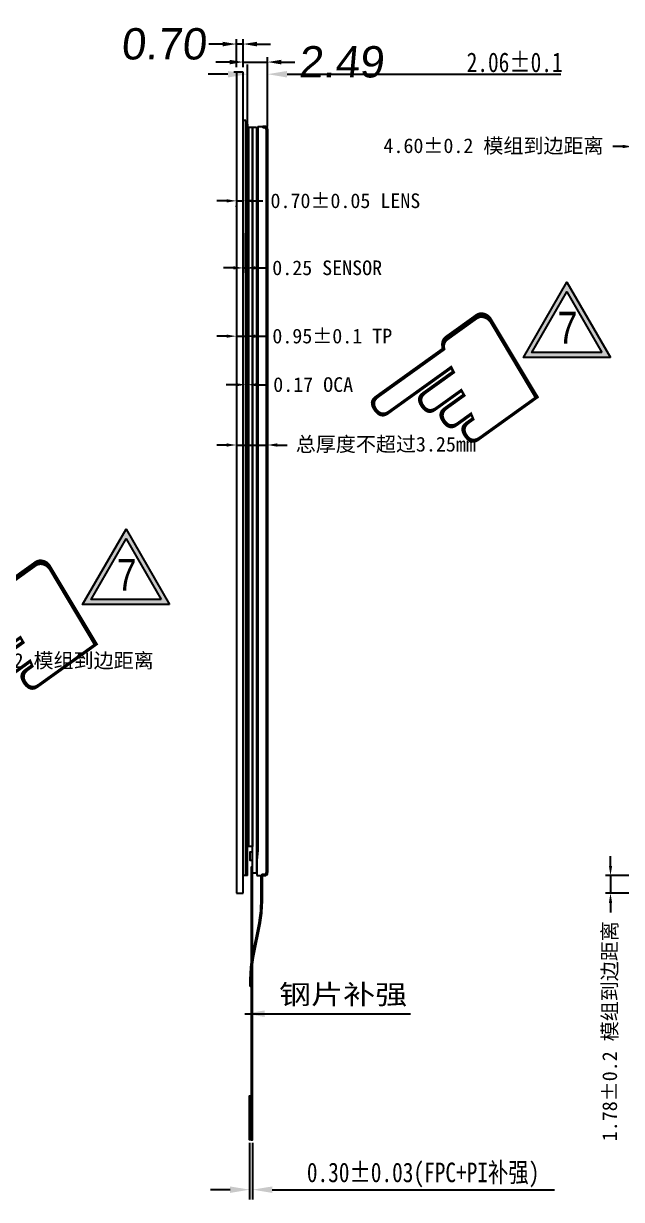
# Model space of a CAD drawing. Extents: x -144 to 4730, y -3845 to 502.
# Drawn here: x 1010.6 to 1071.7, y -308.3 to -188.2 of the extents above; entities that cross this region are included whole.
import ezdxf

# ---------------------------------------------------------------- set-up
doc = ezdxf.new("R2010")
doc.units = 0
doc.header["$LTSCALE"] = 15
doc.header["$MEASUREMENT"] = 0
doc.layers.get('0').update_dxf_attribs({"linetype": 'CONTINUOUS'})
doc.layers.get('Defpoints').update_dxf_attribs({"linetype": 'CONTINUOUS'})
doc.layers.add('dim', color=3, linetype='CONTINUOUS')
doc.layers.add('下线银浆', color=1, linetype='CONTINUOUS')
doc.styles.get("Standard").update_dxf_attribs({"font": 'txt', "width": 0.8})
doc.styles.add('宋体', font='宋体.ttf')
doc.styles.add('标准', font='arial.ttf', dxfattribs={"oblique": 5})
doc.styles.add('样式 1', font='宋体.ttf', dxfattribs={"width": 0.8, "height": 2.5})
doc.dimstyles.new('MSTD', dxfattribs={"dimtxt": 3.2, "dimasz": 1.4, "dimexe": 0.5, "dimexo": 0.5, "dimgap": 0.5, "dimtad": 0, "dimzin": 1, "dimdsep": 46, "dimtxsty": '标准', "dimcen": 0, "dimclrd": 5, "dimclre": 5, "dimclrt": 3, "dimadec": 1, "dimazin": 2, "dimtfac": 0.5, "dimtmove": 0, "dimatfit": 3, "dimfxl": 0, "dimlwd": -1, "dimarcsym": 0})
doc.dimstyles.new('SL', dxfattribs={"dimtxt": 1.5, "dimasz": 1, "dimexe": 0.5, "dimexo": 0.7, "dimgap": 0.5, "dimtad": 0, "dimzin": 1, "dimdsep": 46, "dimtxsty": 'Standard', "dimcen": 0.09, "dimclrd": 256, "dimclre": 256, "dimclrt": 256, "dimadec": 1, "dimazin": 0, "dimtfac": 1, "dimtmove": 0, "dimatfit": 0, "dimfxl": 0, "dimtolj": 1, "dimtzin": 0, "dimarcsym": 0})
doc.dimstyles.new('研发标准', dxfattribs={"dimtxt": 2, "dimasz": 2, "dimexe": 1, "dimexo": 0.3, "dimgap": 0.2, "dimtad": 1, "dimzin": 1, "dimdsep": 46, "dimtxsty": 'Standard', "dimcen": 0, "dimazin": 2, "dimtp": 0.05, "dimtm": 0.05, "dimtfac": 1, "dimtofl": 0, "dimtmove": 0, "dimatfit": 3, "dimfxl": 0, "dimtolj": 1, "dimtzin": 0, "dimarcsym": 0})

# ---------------------------------------------------------------- blocks, each defined once
blk = doc.blocks.new('*D455')
at = {"layer": 'Defpoints', "color": 0, "lineweight": -3}
for p in [(993.87, -252.16), (998.47, -252.16), (998.47, -253.31)]:
    blk.add_point(p, dxfattribs=at)
at = {"layer": 'dim', "color": 4, "lineweight": -2}
for p, q in [((992.87, -253.31), (991.87, -253.31)), ((993.87, -252.86), (993.87, -253.81)), ((993.87, -253.31), (998.47, -253.31)), ((998.47, -252.86), (998.47, -253.81)), ((999.47, -253.31), (1000.47, -253.31))]:
    blk.add_line(p, q, dxfattribs=at)
for points in [[(992.87, -253.15), (992.87, -253.48), (993.87, -253.31)], [(999.47, -253.48), (999.47, -253.15), (998.47, -253.31)]]:
    blk.add_solid(points, dxfattribs=at)
at = {"layer": 'dim', "color": 4, "lineweight": -2, "insert": (1012.67, -253.31), "char_height": 1.5, "attachment_point": 5, "style": '宋体'}
blk.add_mtext('\\A1;4.59%%P0.2 模组到边距离', dxfattribs=at)
blk = doc.blocks.new('*D515')
at = {"layer": 'Defpoints', "color": 0, "lineweight": -3}
for p in [(1077.42, -275.2), (1070.57, -276.98), (1077.42, -276.98)]:
    blk.add_point(p, dxfattribs=at)
at = {"layer": 'dim', "color": 4, "lineweight": -2}
for p, q in [((1070.57, -274.2), (1070.57, -273.2)), ((1076.72, -275.2), (1070.07, -275.2)), ((1070.57, -275.2), (1070.57, -276.98)), ((1076.72, -276.98), (1070.07, -276.98)), ((1070.57, -277.98), (1070.57, -278.98))]:
    blk.add_line(p, q, dxfattribs=at)
for points in [[(1070.74, -274.2), (1070.41, -274.2), (1070.57, -275.2)], [(1070.41, -277.98), (1070.74, -277.98), (1070.57, -276.98)]]:
    blk.add_solid(points, dxfattribs=at)
at = {"layer": 'dim', "color": 4, "lineweight": -2, "insert": (1070.57, -291.09), "char_height": 1.5, "attachment_point": 5, "rotation": 90, "style": '宋体'}
blk.add_mtext('\\A1;1.78%%P0.2 模组到边距离', dxfattribs=at)
blk = doc.blocks.new('*D520')
at = {"layer": 'Defpoints', "color": 0, "lineweight": -3}
for p in [(1072.82, -200.72), (1072.82, -200.72), (1077.42, -200.72)]:
    blk.add_point(p, dxfattribs=at)
at = {"layer": 'dim', "color": 4, "lineweight": -2}
for p, q in [((1072.82, -200.02), (1072.82, -200.22)), ((1077.42, -200.02), (1077.42, -200.22)), ((1071.82, -200.72), (1070.82, -200.72)), ((1077.42, -200.72), (1072.82, -200.72)), ((1078.42, -200.72), (1079.42, -200.72))]:
    blk.add_line(p, q, dxfattribs=at)
for points in [[(1071.82, -200.55), (1071.82, -200.89), (1072.82, -200.72)], [(1078.42, -200.89), (1078.42, -200.55), (1077.42, -200.72)]]:
    blk.add_solid(points, dxfattribs=at)
at = {"layer": 'dim', "color": 4, "lineweight": -2, "insert": (1058.62, -200.72), "char_height": 1.5, "attachment_point": 5, "style": '宋体'}
blk.add_mtext('\\A1;4.60%%P0.2 模组到边距离', dxfattribs=at)
blk = doc.blocks.new('*D521')
at = {"layer": 'Defpoints', "color": 0, "lineweight": -3}
for p in [(1032.35, -206.17), (1033.05, -206.17), (1033.05, -206.27)]:
    blk.add_point(p, dxfattribs=at)
at = {"layer": 'dim', "color": 4, "lineweight": -2}
for p, q in [((1031.35, -206.27), (1030.35, -206.27)), ((1032.35, -206.27), (1033.05, -206.27)), ((1034.05, -206.27), (1035.05, -206.27)), ((1032.35, -206.87), (1032.35, -206.77)), ((1033.05, -206.87), (1033.05, -206.77))]:
    blk.add_line(p, q, dxfattribs=at)
for points in [[(1031.35, -206.1), (1031.35, -206.44), (1032.35, -206.27)], [(1034.05, -206.44), (1034.05, -206.1), (1033.05, -206.27)]]:
    blk.add_solid(points, dxfattribs=at)
at = {"layer": 'dim', "color": 4, "lineweight": -2, "insert": (1043.49, -206.27), "char_height": 1.5, "attachment_point": 5, "style": '宋体'}
blk.add_mtext('\\A1;0.70%%P0.05 LENS', dxfattribs=at)
blk = doc.blocks.new('*D522')
at = {"layer": 'Defpoints', "color": 0, "lineweight": -3}
for p in [(1033.05, -208.86), (1033.3, -208.86), (1033.3, -213.12)]:
    blk.add_point(p, dxfattribs=at)
at = {"layer": 'dim', "color": 4, "lineweight": -2}
for p, q in [((1033.05, -209.56), (1033.05, -213.62)), ((1033.3, -209.56), (1033.3, -213.62)), ((1032.05, -213.12), (1031.05, -213.12)), ((1033.05, -213.12), (1033.3, -213.12)), ((1034.3, -213.12), (1035.3, -213.12))]:
    blk.add_line(p, q, dxfattribs=at)
for points in [[(1032.05, -212.95), (1032.05, -213.28), (1033.05, -213.12)], [(1034.3, -213.28), (1034.3, -212.95), (1033.3, -213.12)]]:
    blk.add_solid(points, dxfattribs=at)
at = {"layer": 'dim', "color": 4, "lineweight": -2, "insert": (1041.63, -213.12), "char_height": 1.5, "attachment_point": 5, "style": '宋体'}
blk.add_mtext('\\A1;0.25 SENSOR', dxfattribs=at)
blk = doc.blocks.new('*D523')
at = {"layer": 'Defpoints', "color": 0, "lineweight": -3}
for p in [(1032.35, -220.17), (1033.3, -220.09), (1033.3, -220.17)]:
    blk.add_point(p, dxfattribs=at)
at = {"layer": 'dim', "color": 4, "lineweight": -2}
for p, q in [((1032.35, -219.47), (1032.35, -219.59)), ((1033.3, -219.47), (1033.3, -219.59)), ((1031.35, -220.09), (1030.35, -220.09)), ((1032.35, -220.09), (1033.3, -220.09)), ((1034.3, -220.09), (1035.3, -220.09))]:
    blk.add_line(p, q, dxfattribs=at)
for points in [[(1031.35, -219.93), (1031.35, -220.26), (1032.35, -220.09)], [(1034.3, -220.26), (1034.3, -219.93), (1033.3, -220.09)]]:
    blk.add_solid(points, dxfattribs=at)
at = {"layer": 'dim', "color": 4, "lineweight": -2, "insert": (1042.15, -220.09), "char_height": 1.5, "attachment_point": 5, "style": '宋体'}
blk.add_mtext('\\A1;0.95%%P0.1 TP', dxfattribs=at)
blk = doc.blocks.new('*D524')
at = {"color": 0, "lineweight": -2}
for p, q in [((1031.48, -193.33), (1029.48, -193.33)), ((1033.48, -198.61), (1033.48, -192.33)), ((1035.54, -198.66), (1035.54, -192.33)), ((1037.54, -193.33), (1065.51, -193.33))]:
    blk.add_line(p, q, dxfattribs=at)
for points in [[(1031.48, -193), (1031.48, -193.67), (1033.48, -193.33)], [(1037.54, -193.67), (1037.54, -193), (1035.54, -193.33)]]:
    blk.add_solid(points, dxfattribs=at)
at = {"layer": 'Defpoints', "color": 0, "lineweight": -3}
for p in [(1035.54, -193.33), (1033.48, -198.91), (1035.54, -198.96)]:
    blk.add_point(p, dxfattribs=at)
at = {"color": 0, "lineweight": -2, "insert": (1060.78, -192.13), "char_height": 2, "attachment_point": 5}
blk.add_mtext('\\A1;2.06%%P0.1', dxfattribs=at)
blk = doc.blocks.new('FFFS')
at = {"layer": '下线银浆', "color": 0, "flags": 128}
for points in [[(10560.55, -3100.78), (10560.68, -3100.78), (10560.68, -3027.95), (10560.55, -3027.95)], [(10561.08, -3027.8), (10561.08, -3101.28), (10560.68, -3101.28), (10560.68, -3027.8)], [(10561.48, -3027.8), (10561.48, -3103.98), (10561.08, -3103.98), (10561.08, -3027.8)], [(10561.48, -3100.78), (10561.61, -3100.78), (10561.61, -3027.95), (10561.48, -3027.95)], [(10561.08, -3101.86), (10560.78, -3101.86), (10560.78, -3102.66), (10561.08, -3102.66)]]:
    blk.add_lwpolyline(points, close=True, dxfattribs=at)
blk = doc.blocks.new('*D525')
at = {"color": 0, "lineweight": -2}
for p, q in [((1033.71, -302.5), (1033.71, -308.28)), ((1034.01, -302.5), (1034.01, -308.28)), ((1031.71, -307.28), (1029.71, -307.28)), ((1036.01, -307.28), (1038.01, -307.28)), ((1038.01, -307.28), (1064.85, -307.28))]:
    blk.add_line(p, q, dxfattribs=at)
for points in [[(1031.71, -306.95), (1031.71, -307.61), (1033.71, -307.28)], [(1036.01, -307.61), (1036.01, -306.95), (1034.01, -307.28)]]:
    blk.add_solid(points, dxfattribs=at)
at = {"layer": 'Defpoints', "color": 0, "lineweight": -3}
for p in [(1033.71, -302.2), (1034.01, -302.2), (1034.01, -307.28)]:
    blk.add_point(p, dxfattribs=at)
at = {"color": 0, "lineweight": -2, "insert": (1051.43, -305.78), "char_height": 2, "attachment_point": 5}
blk.add_mtext('\\A1;0.30%%p0.03(FPC+PI补强)', dxfattribs=at)
blk = doc.blocks.new('*D526')
at = {"layer": 'Defpoints', "color": 0, "lineweight": -3}
for p in [(1033.3, -224.06), (1033.48, -224.06), (1033.48, -225.05)]:
    blk.add_point(p, dxfattribs=at)
at = {"layer": 'dim', "color": 4, "lineweight": -2}
for p, q in [((1032.3, -225.05), (1031.3, -225.05)), ((1033.3, -224.76), (1033.3, -225.55)), ((1033.3, -225.05), (1033.48, -225.05)), ((1033.48, -224.76), (1033.48, -225.55)), ((1034.48, -225.05), (1035.48, -225.05))]:
    blk.add_line(p, q, dxfattribs=at)
for points in [[(1032.3, -224.89), (1032.3, -225.22), (1033.3, -225.05)], [(1034.48, -225.22), (1034.48, -224.89), (1033.48, -225.05)]]:
    blk.add_solid(points, dxfattribs=at)
at = {"layer": 'dim', "color": 4, "lineweight": -2, "insert": (1040.2, -225.05), "char_height": 1.5, "attachment_point": 5, "style": '宋体'}
blk.add_mtext('\\A1;0.17 OCA', dxfattribs=at)
blk = doc.blocks.new('*D527')
at = {"layer": 'Defpoints', "color": 0, "lineweight": -3}
for p in [(1032.35, -230.34), (1035.54, -230.34), (1035.54, -231.21)]:
    blk.add_point(p, dxfattribs=at)
at = {"layer": 'dim', "color": 1, "lineweight": -2}
for p, q in [((1031.35, -231.21), (1030.35, -231.21)), ((1032.35, -231.04), (1032.35, -231.71)), ((1032.35, -231.21), (1035.54, -231.21)), ((1035.54, -231.04), (1035.54, -231.71)), ((1036.54, -231.21), (1037.54, -231.21))]:
    blk.add_line(p, q, dxfattribs=at)
for points in [[(1031.35, -231.04), (1031.35, -231.38), (1032.35, -231.21)], [(1036.54, -231.38), (1036.54, -231.04), (1035.54, -231.21)]]:
    blk.add_solid(points, dxfattribs=at)
at = {"layer": 'dim', "color": 1, "lineweight": -2, "insert": (1047.62, -231.21), "char_height": 1.5, "attachment_point": 5, "style": '宋体'}
blk.add_mtext('总厚度不超过3.25mm', dxfattribs=at)
blk = doc.blocks.new('*D530')
at = {"layer": 'Defpoints', "color": 0, "lineweight": -3}
for p in [(1032.35, -190.25), (1032.35, -193.13), (1033.05, -193.13)]:
    blk.add_point(p, dxfattribs=at)
at = {"layer": 'dim', "color": 5, "lineweight": -2}
for p, q in [((1032.35, -192.63), (1032.35, -189.75)), ((1033.05, -192.63), (1033.05, -189.75))]:
    blk.add_line(p, q, dxfattribs=at)
at = {"layer": 'dim', "color": 5}
for p, q in [((1030.95, -190.25), (1029.55, -190.25)), ((1033.05, -190.25), (1032.35, -190.25)), ((1034.45, -190.25), (1035.85, -190.25))]:
    blk.add_line(p, q, dxfattribs=at)
for points in [[(1030.95, -190.02), (1030.95, -190.49), (1032.35, -190.25)], [(1034.45, -190.49), (1034.45, -190.02), (1033.05, -190.25)]]:
    blk.add_solid(points, dxfattribs=at)
at = {"layer": 'dim', "color": 3, "lineweight": -2, "insert": (1024.9, -190.25), "char_height": 3.2, "attachment_point": 5, "style": '标准'}
blk.add_mtext('0.70', dxfattribs=at)
blk = doc.blocks.new('*D531')
at = {"layer": 'Defpoints', "color": 0, "lineweight": -3}
for p in [(1035.54, -192.09), (1033.05, -193.13), (1035.54, -198.96)]:
    blk.add_point(p, dxfattribs=at)
at = {"layer": 'dim', "color": 5}
for p, q in [((1031.65, -192.09), (1030.25, -192.09)), ((1033.05, -192.09), (1035.54, -192.09)), ((1036.94, -192.09), (1038.34, -192.09))]:
    blk.add_line(p, q, dxfattribs=at)
at = {"layer": 'dim', "color": 5, "lineweight": -2}
for p, q in [((1033.05, -192.63), (1033.05, -191.59)), ((1035.54, -198.46), (1035.54, -191.59))]:
    blk.add_line(p, q, dxfattribs=at)
at = {"layer": 'dim', "color": 5}
for points in [[(1031.65, -191.86), (1031.65, -192.33), (1033.05, -192.09)], [(1036.94, -192.33), (1036.94, -191.86), (1035.54, -192.09)]]:
    blk.add_solid(points, dxfattribs=at)
at = {"layer": 'dim', "color": 3, "lineweight": -2, "insert": (1043.03, -192.09), "char_height": 3.2, "attachment_point": 5, "style": '标准'}
blk.add_mtext('2.49', dxfattribs=at)

msp = doc.modelspace()

# ---------------------------------------------------------------- hatches: boundary and pattern name
at = {"layer": 'dim'}
h = msp.add_hatch(color=1, dxfattribs=at)
h.paths.add_polyline_path([(1069.704, -221.765), (1062.549, -221.765), (1066.127, -215.568)], flags=16)
h.paths.add_polyline_path([(1070.571, -222.265), (1061.683, -222.265), (1066.127, -214.568)])
h = msp.add_hatch(color=1, dxfattribs=at)
h.paths.add_polyline_path([(1024.662, -247.004), (1017.506, -247.004), (1021.084, -240.806)], flags=16)
h.paths.add_polyline_path([(1025.528, -247.504), (1016.64, -247.504), (1021.084, -239.806)])

# ---------------------------------------------------------------- linework, layer by layer
for p, q in [((1034.539, -198.658), (1034.539, -272.642)), ((1034.539, -198.658), (1035.049, -198.658)), ((1035.239, -198.658), (1035.049, -198.658)), ((1035.049, -198.658), (1035.049, -198.808)), ((1035.239, -198.808), (1035.049, -198.808)), ((1035.389, -198.958), (1035.389, -274.894)), ((1035.539, -198.958), (1035.539, -274.894)), ((1034.539, -272.644), (1034.459, -273.644)), ((1034.459, -273.644), (1034.459, -275.194)), ((1034.969, -275.044), (1035.239, -275.044)), ((1034.969, -275.044), (1034.969, -275.194)), ((1034.459, -275.194), (1034.969, -275.194)), ((1034.869, -278.033), (1034.869, -275.194)), ((1034.869, -275.194), (1034.989, -275.194)), ((1034.969, -275.194), (1035.239, -275.194)), ((1034.988, -275.194), (1034.988, -278.033)), ((1033.956, -283.551), (1034.671, -280.011)), ((1034.791, -280.011), (1034.076, -283.551)), ((1033.759, -286.531), (1033.759, -285.53)), ((1033.879, -285.53), (1033.879, -286.531)), ((1033.879, -286.531), (1033.759, -286.531))]:
    msp.add_line(p, q)
at = {"flags": 128}
for points in [[(1034.009, -274.334), (1033.879, -274.334), (1033.879, -302.196), (1034.009, -302.196)], [(1033.879, -297.696), (1033.879, -302.196), (1033.709, -302.196), (1033.709, -297.696)]]:
    msp.add_lwpolyline(points, close=True, dxfattribs=at)
for centre, radius, start, end in [((1035.239, -198.958), 0.3, 0, 90), ((1035.239, -198.958), 0.15, 0, 90), ((1035.239, -274.894), 0.3, 270, 0), ((1035.239, -274.894), 0.15, 270, 0), ((1024.869, -278.032), 10, 348.58853, 359.99926), ((1024.988, -278.033), 10, 348.58925, 0), ((1043.759, -285.53), 10, 168.58853, 179.99926), ((1043.879, -285.53), 10, 168.58925, 180)]:
    msp.add_arc(centre, radius, start, end)
at = {"layer": 'dim'}
for p, q in [((1033.054, -193.125), (1032.104, -193.125)), ((1032.354, -193.125), (1032.354, -276.975)), ((1033.054, -276.975), (1033.054, -193.125)), ((1033.304, -198.06), (1033.054, -198.06)), ((1033.304, -275.195), (1033.304, -198.06)), ((1033.479, -198.658), (1033.304, -198.658)), ((1033.479, -198.446), (1033.479, -198.908)), ((1033.479, -275.195), (1033.479, -198.658)), ((1033.304, -275.195), (1033.054, -275.195)), ((1033.479, -275.195), (1033.054, -275.195)), ((1032.354, -276.975), (1033.054, -276.975))]:
    msp.add_line(p, q, dxfattribs=at)
at = {"layer": 'dim', "color": 1}
for points in [[(1070.571, -222.265), (1061.683, -222.265), (1066.127, -214.568)], [(1069.704, -221.765), (1062.549, -221.765), (1066.127, -215.568)], [(1025.528, -247.504), (1016.64, -247.504), (1021.084, -239.806)], [(1024.662, -247.004), (1017.506, -247.004), (1021.084, -240.806)]]:
    msp.add_lwpolyline(points, close=True, dxfattribs=at)

# ---------------------------------------------------------------- block references
msp.add_blockref('FFFS', (-9527.069, 2829.046))

# ---------------------------------------------------------------- texts
at = {"color": 1, "char_height": 3.25125, "width": 3.60116, "attachment_point": 1, "style": '样式 1'}
for insert in [(1065.167, -217.605), (1020.125, -242.844)]:
    msp.add_mtext('{\\fArial|b0|i0|c162|p32;\\C3;7}', dxfattribs=dict(at, insert=insert))
at = {"insert": (1036.712, -286.335), "char_height": 2, "width": 14.32707, "attachment_point": 1}
msp.add_mtext('{\\fSimSun|b0|i0|c134|p2;\\W1.2;钢片补强}', dxfattribs=at)
at = {"layer": 'dim', "color": 1, "char_height": 16.76155, "width": 16.80422, "attachment_point": 1, "rotation": 35.65447, "style": '宋体'}
for insert in [(1041.613, -224.204), (996.57, -249.443)]:
    msp.add_mtext('{\\fWingdings|b0|i0|c2|p2;E}', dxfattribs=dict(at, insert=insert))

# ---------------------------------------------------------------- dimensions: what is measured, and where the dimension line sits
dim = msp.add_linear_dim(base=(1035.539, -193.334), p1=(1033.479, -198.908), p2=(1035.539, -198.958), text='<>%%P0.1', dimstyle='研发标准')
dim.commit()
dim.dimension.update_dxf_attribs({"geometry": '*D524', "text_midpoint": (1060.777, -193.334), "dimtype": 160})
dim = msp.add_linear_dim(base=(1034.009, -307.281), p1=(1033.709, -302.196), p2=(1034.009, -302.196), text='<>%%p0.03(FPC+PI补强)', dimstyle='研发标准')
dim.commit()
dim.dimension.update_dxf_attribs({"geometry": '*D525', "text_midpoint": (1051.43, -305.78)})
at = {"layer": 'dim'}
for base, p1, p2, picture, middle in [((1032.354, -190.255), (1033.054, -193.125), (1032.354, -193.125), '*D530', (1024.903, -190.255)), ((1035.538539961, -192.094319372), (1033.053539961, -193.125227872), (1035.538539961, -198.958227872), '*D531', (1043.025170248, -192.094319372))]:
    dim = msp.add_linear_dim(base=base, p1=p1, p2=p2, dimstyle='MSTD', override={"dimfxl": 0.5}, dxfattribs=at)
    dim.commit()
    dim.dimension.update_dxf_attribs({"geometry": picture, "text_midpoint": middle})
at = {"layer": 'dim', "color": 4}
for base, p1, p2, text, picture, middle in [((1072.819, -200.719), (1077.416, -200.719), (1072.819, -200.719), '<>%%P0.2 模组到边距离', '*D520', (1058.621, -200.719)), ((1033.054, -206.271), (1032.354, -206.172), (1033.054, -206.172), '<>%%P0.05 LENS', '*D521', (1043.485, -206.271)), ((1033.304, -213.117), (1033.054, -208.86), (1033.304, -208.86), '<> SENSOR', '*D522', (1041.632, -213.117)), ((1033.304, -220.093), (1032.354, -220.171), (1033.304, -220.171), '<>%%P0.1 TP', '*D523', (1042.147, -220.093)), ((1033.478539961, -225.051846995), (1033.303539961, -224.057134593), (1033.478539961, -224.057134593), '<> OCA', '*D526', (1040.197813704, -225.051846995)), ((998.468, -253.312), (993.875, -252.156), (998.468, -252.156), '<>%%P0.2 模组到边距离', '*D455', (1012.666, -253.312))]:
    dim = msp.add_linear_dim(base=base, p1=p1, p2=p2, text=text, dimstyle='SL', override={"dimtxsty": '宋体', "dimclrd": 4, "dimclre": 4, "dimclrt": 4}, dxfattribs=at)
    dim.commit()
    dim.dimension.update_dxf_attribs({"geometry": picture, "text_midpoint": middle})
at = {"layer": 'dim', "color": 1}
dim = msp.add_linear_dim(base=(1035.539, -231.21), p1=(1032.354, -230.343), p2=(1035.539, -230.343), text='总厚度不超过3.25mm', dimstyle='SL', override={"dimtxsty": '宋体', "dimclrd": 1, "dimclre": 1, "dimclrt": 1}, dxfattribs=at)
dim.commit()
dim.dimension.update_dxf_attribs({"geometry": '*D527', "text_midpoint": (1047.617, -231.21)})
at = {"layer": 'dim', "color": 4}
dim = msp.add_linear_dim(base=(1070.574, -276.975), p1=(1077.416, -275.198), p2=(1077.416, -276.975), angle=90, text='<>%%P0.2 模组到边距离', dimstyle='SL', override={"dimtxsty": '宋体', "dimclrd": 4, "dimclre": 4, "dimclrt": 4}, dxfattribs=at)
dim.commit()
dim.dimension.update_dxf_attribs({"geometry": '*D515', "text_midpoint": (1070.574, -291.09)})

# ---------------------------------------------------------------- leaders
msp.add_leader([(1033.233, -289.303), (1038.633, -289.303), (1050.135, -289.303)], dimstyle='研发标准', override={"dimgap": 0.2, "dimtad": 0})

doc.saveas('drawing.dxf')
